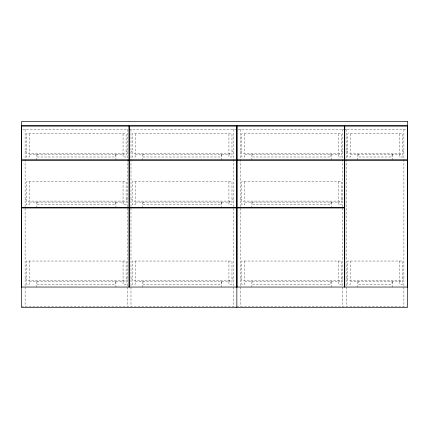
<?xml version="1.0" encoding="UTF-8"?>
<svg xmlns="http://www.w3.org/2000/svg" width="429" height="429" viewBox="0 0 429 429"><rect width="100%" height="100%" fill="white"/><g stroke="black" fill="none" stroke-linecap="round" stroke-linejoin="round"><path stroke-width="0.32" stroke-dasharray="2.15 1.61" d="M22.667 129.354L128.48 129.354M129.15 129.354L236.245 129.354M238.074 129.354L407.55 129.354M25.107 151.71L26.325 151.71M126.105 151.71L127.322 151.71M130.979 151.71L132.202 151.71M231.976 151.71L233.194 151.71M240.513 151.71L241.731 151.71M341.505 151.71L342.728 151.71M346.385 151.71L347.603 151.71M402.675 151.71L403.893 151.71M229.944 153.335L134.234 153.335L134.234 154.349L229.944 154.349L229.944 153.335L229.923 154.349M400.643 153.335L349.635 153.335L349.635 154.349L400.643 154.349L400.643 153.335L400.622 154.349M25.107 199.464L26.325 199.464M126.105 199.464L127.322 199.464M130.979 199.464L132.202 199.464M231.976 199.464L233.194 199.464M240.513 199.464L241.731 199.464M341.505 199.464L342.728 199.464M229.944 201.088L134.234 201.088L134.234 202.102L229.944 202.102L229.944 201.088L229.923 202.102M25.107 278.92L26.325 278.92M126.105 278.92L127.322 278.92M130.979 278.92L132.202 278.92M231.976 278.92L233.194 278.92M240.513 278.92L241.731 278.92M341.505 278.92L342.728 278.92M346.385 278.92L347.603 278.92M402.675 278.92L403.893 278.92M229.944 280.545L134.234 280.545L134.234 281.558L229.944 281.558L229.944 280.545L229.923 281.558M400.643 280.545L349.635 280.545L349.635 281.558L400.643 281.558L400.643 280.545L400.622 281.558M21.45 306.349L236.245 306.349M236.851 306.349L406.333 306.349M403.893 129.354L403.893 306.349M399.624 133.827L399.624 153.335M399.624 154.349L399.624 156.993L402.675 156.993L402.675 133.827L347.603 133.827L347.603 156.993L350.649 156.993L350.649 154.349M399.624 261.036L399.624 280.545M399.624 281.558L399.624 284.202L402.675 284.202L402.675 261.036L347.603 261.036L347.603 284.202L350.649 284.202L350.649 281.558M392.514 154.349L392.514 159.835M392.514 281.558L392.514 287.044M392.036 154.349L392.036 156.993L358.51 156.993L358.51 154.349M392.036 281.558L392.036 284.202L358.51 284.202L358.51 281.558M357.765 154.349L357.765 159.835M357.765 281.558L357.765 287.044M350.649 133.827L350.649 153.335M350.649 261.036L350.649 280.545M346.385 129.354L346.385 306.349M342.728 129.354L342.728 306.349M338.46 133.827L338.46 153.335M338.46 154.349L338.46 156.993L341.505 156.993L341.505 133.827L241.731 133.827L241.731 156.993L244.777 156.993L244.777 154.349M338.46 181.58L338.46 201.088M338.46 202.102L338.46 204.746L341.505 204.746L341.505 181.58L241.731 181.58L241.731 204.746L244.777 204.746L244.777 202.102M338.46 261.036L338.46 280.545M338.46 281.558L338.46 284.202L341.505 284.202L341.505 261.036L241.731 261.036L241.731 284.202L244.777 284.202L244.777 281.558M331.344 154.349L331.344 159.835M331.344 202.102L331.344 207.593M331.344 281.558L331.344 287.044M330.995 202.102L330.995 204.746L252.756 204.746L252.756 202.102M330.872 154.349L330.872 156.993L252.638 156.993L252.638 154.349M330.888 281.558L330.888 284.202L252.654 284.202L252.654 281.558M251.893 154.349L251.893 159.835M251.893 202.102L251.893 207.593M251.893 281.558L251.893 287.044M244.777 133.827L244.777 153.335M244.777 181.58L244.777 201.088M244.777 261.036L244.777 280.545M240.513 129.354L240.513 306.349M233.194 129.354L233.194 306.349M228.93 133.827L228.93 153.335M228.93 154.349L228.93 156.993L231.976 156.993L231.976 133.827L132.202 133.827L132.202 156.993L135.248 156.993L135.248 154.349M228.93 181.58L228.93 201.088M228.93 202.102L228.93 204.746L231.976 204.746L231.976 181.58L132.202 181.58L132.202 204.746L135.248 204.746L135.248 202.102M228.93 261.036L228.93 280.545M228.93 281.558L228.93 284.202L231.976 284.202L231.976 261.036L132.202 261.036L132.202 284.202L135.248 284.202L135.248 281.558M221.814 154.349L221.814 159.835M221.814 202.102L221.814 207.593M221.814 281.558L221.814 287.044M221.466 202.102L221.466 204.746L143.227 204.746L143.227 202.102M221.359 281.558L221.359 284.202L143.12 284.202L143.12 281.558M221.343 154.349L221.343 156.993L143.104 156.993L143.104 154.349M142.358 154.349L142.358 159.835M142.358 202.102L142.358 207.593M142.358 281.558L142.358 287.044M135.248 133.827L135.248 153.335M135.248 181.58L135.248 201.088M135.248 261.036L135.248 280.545M130.979 129.354L130.979 306.349M127.322 129.354L127.322 306.349M123.053 133.827L123.053 153.335M123.053 154.349L123.053 156.993L126.105 156.993L126.105 133.827L26.325 133.827L26.325 156.993L29.376 156.993L29.376 154.349M123.053 181.58L123.053 201.088M123.053 202.102L123.053 204.746L126.105 204.746L126.105 181.58L26.325 181.58L26.325 204.746L29.376 204.746L29.376 202.102M123.053 261.036L123.053 280.545M123.053 281.558L123.053 284.202L126.105 284.202L126.105 261.036L26.325 261.036L26.325 284.202L29.376 284.202L29.376 281.558M115.943 154.349L115.943 159.835M115.943 202.102L115.943 207.593M115.943 281.558L115.943 287.044M115.594 202.102L115.594 204.746L37.355 204.746L37.355 202.102M115.471 154.349L115.471 156.993L37.232 156.993L37.232 154.349M115.487 281.558L115.487 284.202L37.248 284.202L37.248 281.558M36.486 154.349L36.486 159.835M36.486 202.102L36.486 207.593M36.486 281.558L36.486 287.044M29.376 133.827L29.376 153.335M29.376 181.58L29.376 201.088M29.376 261.036L29.376 280.545M25.107 129.354L25.107 306.349M124.072 153.335L28.357 153.335L28.357 154.349L124.072 154.349L124.072 153.335M339.473 153.335L243.763 153.335L243.763 154.349L339.473 154.349L339.473 153.335M124.072 201.088L28.357 201.088L28.357 202.102L124.072 202.102L124.051 201.088M339.473 201.088L243.763 201.088L243.763 202.102L339.473 202.102L339.452 201.088M124.072 280.545L28.357 280.545L28.357 281.558L124.072 281.558L124.072 280.545M339.473 280.545L243.763 280.545L243.763 281.558L339.473 281.558L339.473 280.545"/><path stroke-width="0.64" d="M21.45 125.697L407.55 125.697M343.956 129.354L345.297 129.354M21.45 287.044L407.55 287.044M407.346 287.044L407.346 160.242L344.76 160.242L344.76 287.044M344.353 287.044L344.353 207.995L237.055 207.995L237.055 287.044M236.851 125.697L236.851 307.368M236.652 287.044L236.652 207.995L129.354 207.995L129.354 287.044M128.947 287.044L128.947 207.995L21.654 207.995L21.654 287.044M407.55 121.632L21.45 121.632L21.45 307.368L407.55 307.368L407.55 121.632M128.947 126.105L21.654 126.105L21.654 159.835L128.947 159.835L128.947 126.105M236.652 126.105L129.354 126.105L129.354 159.835L236.652 159.835L236.652 126.105M344.353 126.105L237.055 126.105L237.055 159.835L344.353 159.835L344.353 126.105M407.346 126.105L344.76 126.105L344.76 159.835L407.346 159.835L407.346 126.105M128.947 160.242L21.654 160.242L21.654 207.593L128.947 207.593L128.947 160.242M236.652 160.242L129.354 160.242L129.354 207.593L236.652 207.593L236.652 160.242M344.353 160.242L237.055 160.242L237.055 207.593L344.353 207.593L344.353 160.242"/></g></svg>
